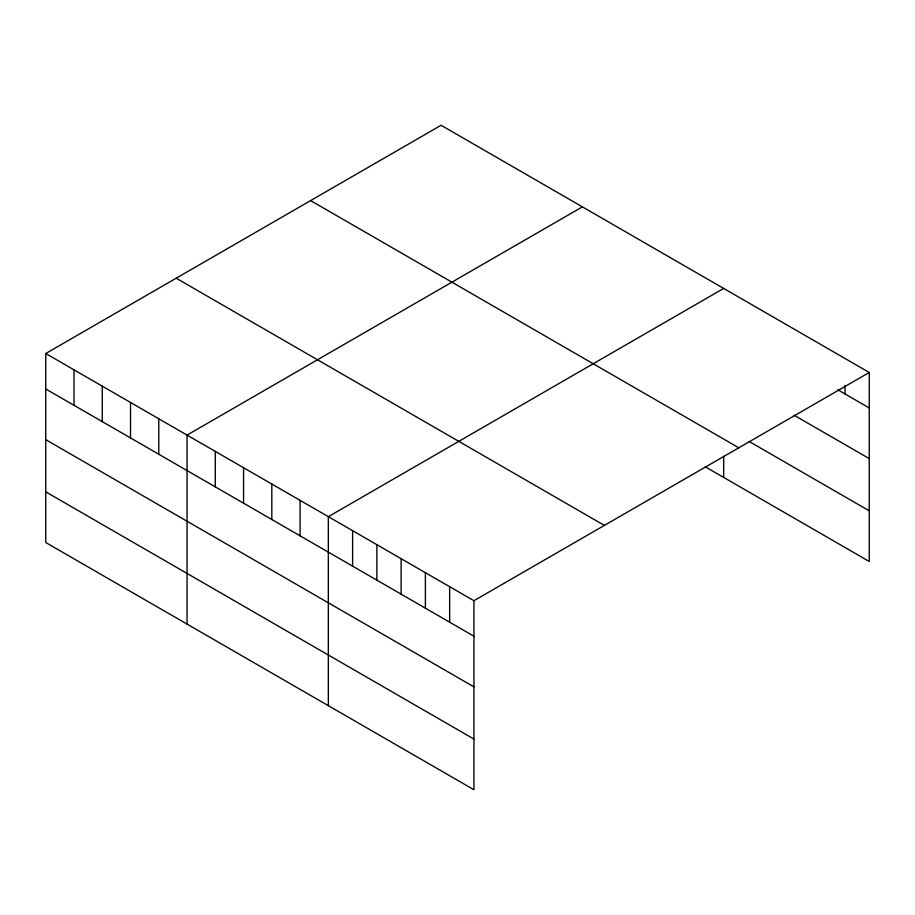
<?xml version="1.0" encoding="UTF-8"?>
<svg xmlns="http://www.w3.org/2000/svg" width="915" height="915" viewBox="0 0 915 915"><rect width="100%" height="100%" fill="white"/><g stroke="black" fill="none" stroke-linecap="round" stroke-linejoin="round"><path stroke-width="1.37" d="M45.75 353.522L473.924 600.72L473.924 789.725L45.75 542.515L45.75 353.522L441.076 125.275L869.25 372.485L869.25 561.478L705.248 466.787M582.375 206.859L187.049 435.094L187.049 624.099M723.674 288.431L328.336 516.678L328.336 705.671M473.924 600.72L869.25 372.485M837.705 389.744L869.25 407.953M794.037 415.193L869.25 458.621M749.145 441.476L869.25 510.81M310.62 200.602L738.794 447.801M176.206 278.206L604.38 525.404M45.75 388.989L473.924 636.2M45.75 439.657L473.924 686.856M45.75 491.858L473.924 739.057M844.991 385.432L844.991 393.942M723.674 456.322L723.674 477.424M449.654 586.721L449.654 622.189M425.395 572.71L425.395 608.178M401.136 558.699L401.136 594.167M376.866 544.688L376.866 580.167M352.607 530.689L352.607 566.156M300.086 500.356L300.086 535.835M271.824 484.046L271.824 519.514M243.562 467.725L243.562 503.204M215.3 451.415L215.3 486.883M158.787 418.784L158.787 454.252M130.525 402.463L130.525 437.942M102.263 386.153L102.263 421.621M74.012 369.832L74.012 405.311"/></g></svg>
